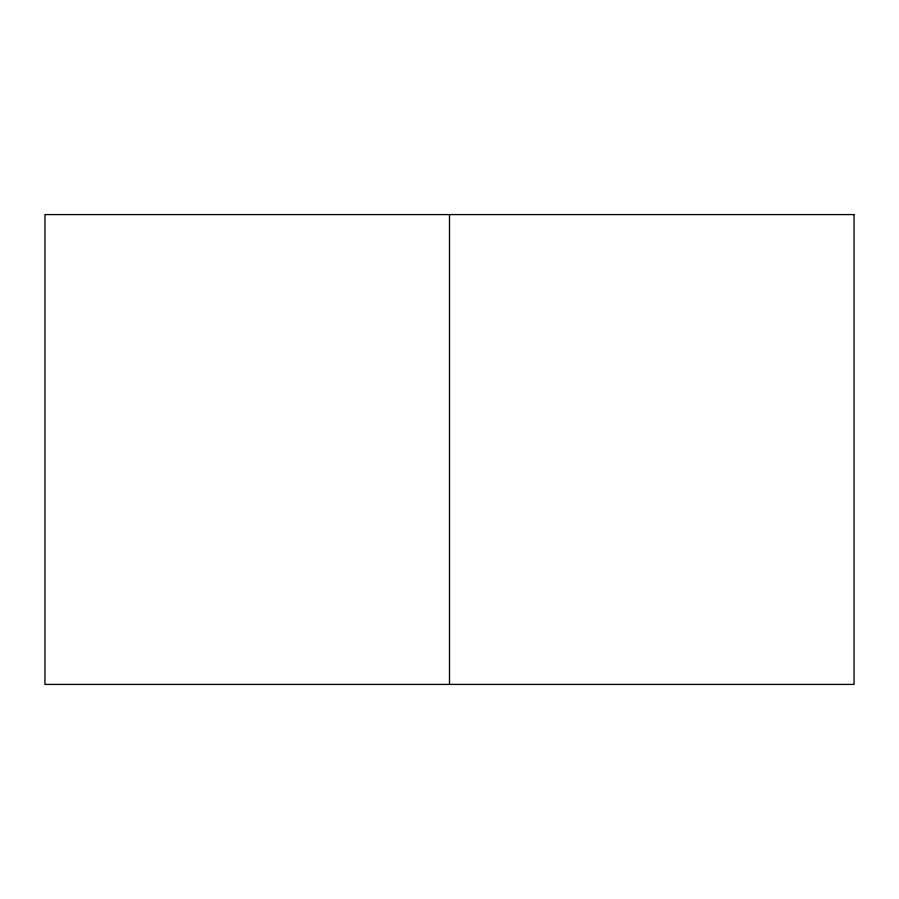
<?xml version="1.0" encoding="UTF-8"?>
<svg xmlns="http://www.w3.org/2000/svg" width="899" height="899" viewBox="0 0 899 899"><rect width="100%" height="100%" fill="white"/><g stroke="black" fill="none" stroke-linecap="round" stroke-linejoin="round"><path stroke-width="1.35" d="M449.5 214.58L449.5 684.42M854.05 214.58L44.95 214.58L44.95 684.42L854.05 684.42L854.05 214.58"/></g></svg>
